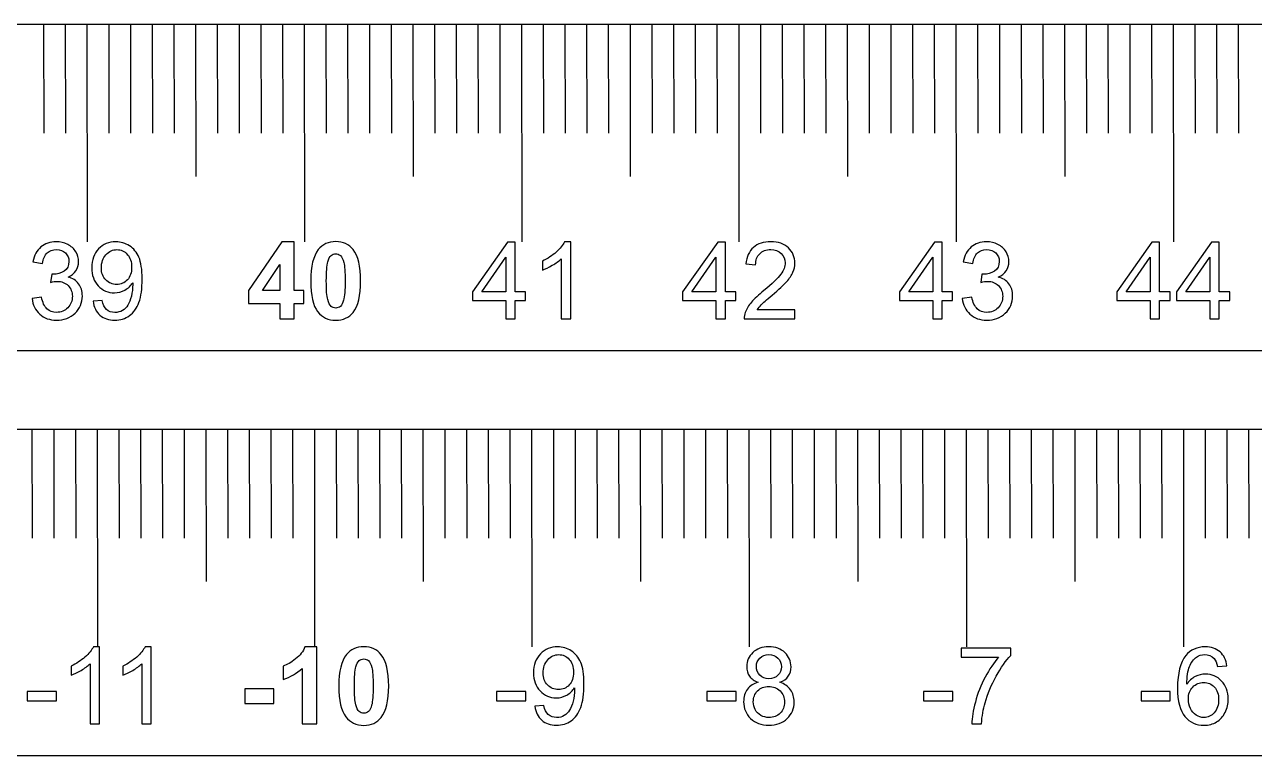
# Model space of a CAD drawing. Header units: millimetres. Extents: x -300 to 279, y -192 to 238.
# Drawn here: x 146.3 to 202.9, y -192 to -158.4 of the extents above; entities that cross this region are included whole.
import ezdxf

# ---------------------------------------------------------------- set-up
doc = ezdxf.new("R2010")
doc.units = ezdxf.units.MM
doc.layers.add('CAMADA_1', color=7, linetype='CONTINUOUS')

msp = doc.modelspace()

# ---------------------------------------------------------------- linework, layer by layer
at = {"layer": 'CAMADA_1', "color": 250}
for points, knots in [([(-240.8244, -158.3605), (-240.8244, -158.3605), (259.1756, -158.3605), (259.1756, -158.3605), (259.1756, -158.3605), (259.1756, -173.3605), (259.1756, -173.3605), (259.1756, -173.3605), (-240.8244, -173.3605), (-240.8244, -173.3605), (-240.8244, -173.3605), (-240.8244, -158.3605), (-240.8244, -158.3605)], [0, 0, 0, 0, 0.25, 0.25, 0.25, 0.5, 0.5, 0.5, 0.75, 0.75, 0.75, 1, 1, 1, 1]), ([(146.6382, -170.9732), (146.6382, -170.9732), (147.0729, -170.9139), (147.0729, -170.9139), (147.1231, -171.1609), (147.207, -171.3387), (147.3264, -171.4473), (147.4457, -171.556), (147.5923, -171.6103), (147.7659, -171.6103), (147.9717, -171.6103), (148.1454, -171.5395), (148.2854, -171.398), (148.4253, -171.2564), (148.4953, -171.081), (148.4953, -170.872), (148.4953, -170.6728), (148.4302, -170.5081), (148.2994, -170.3781), (148.1693, -170.2488), (148.0038, -170.1838), (147.8022, -170.1838), (147.7199, -170.1838), (147.6178, -170.2003), (147.4951, -170.2324), (147.4951, -170.2324), (147.5437, -169.8521), (147.5437, -169.8521), (147.5725, -169.8554), (147.5964, -169.857), (147.6137, -169.857), (147.7997, -169.857), (147.966, -169.8085), (148.115, -169.7121), (148.2631, -169.6158), (148.3372, -169.4677), (148.3372, -169.2676), (148.3372, -169.1088), (148.2829, -168.9771), (148.1751, -168.8725), (148.0672, -168.768), (147.9281, -168.7161), (147.7577, -168.7161), (147.5881, -168.7161), (147.4474, -168.7696), (147.3346, -168.8766), (147.2218, -168.9837), (147.1494, -169.1442), (147.1173, -169.3582), (147.1173, -169.3582), (146.6827, -169.2792), (146.6827, -169.2792), (146.7362, -168.9878), (146.8564, -168.7614), (147.0449, -168.6009), (147.2325, -168.4404), (147.4671, -168.3605), (147.747, -168.3605), (147.9396, -168.3605), (148.1174, -168.4017), (148.2796, -168.4848), (148.4426, -168.5671), (148.5669, -168.6799), (148.6525, -168.8223), (148.7389, -168.9655), (148.7817, -169.117), (148.7817, -169.2775), (148.7817, -169.4298), (148.7406, -169.5681), (148.6591, -169.6932), (148.5768, -169.8183), (148.4549, -169.9179), (148.2944, -169.992), (148.5035, -170.0398), (148.6657, -170.1402), (148.7817, -170.2925), (148.897, -170.4439), (148.9546, -170.6349), (148.9546, -170.8629), (148.9546, -171.1716), (148.8418, -171.4342), (148.6171, -171.649), (148.3915, -171.8639), (148.1067, -171.9709), (147.7627, -171.9709), (147.4523, -171.9709), (147.1947, -171.8779), (146.9897, -171.6926), (146.7839, -171.5074), (146.667, -171.2679), (146.6382, -170.9732)], [0, 0, 0, 0, 0.0333333, 0.0333333, 0.0333333, 0.0666667, 0.0666667, 0.0666667, 0.1, 0.1, 0.1, 0.1333333, 0.1333333, 0.1333333, 0.1666667, 0.1666667, 0.1666667, 0.2, 0.2, 0.2, 0.2333333, 0.2333333, 0.2333333, 0.2666667, 0.2666667, 0.2666667, 0.3, 0.3, 0.3, 0.3333333, 0.3333333, 0.3333333, 0.3666667, 0.3666667, 0.3666667, 0.4, 0.4, 0.4, 0.4333333, 0.4333333, 0.4333333, 0.4666667, 0.4666667, 0.4666667, 0.5, 0.5, 0.5, 0.5333333, 0.5333333, 0.5333333, 0.5666667, 0.5666667, 0.5666667, 0.6, 0.6, 0.6, 0.6333333, 0.6333333, 0.6333333, 0.6666667, 0.6666667, 0.6666667, 0.7, 0.7, 0.7, 0.7333333, 0.7333333, 0.7333333, 0.7666667, 0.7666667, 0.7666667, 0.8, 0.8, 0.8, 0.8333333, 0.8333333, 0.8333333, 0.8666667, 0.8666667, 0.8666667, 0.9, 0.9, 0.9, 0.9333333, 0.9333333, 0.9333333, 0.9666667, 0.9666667, 0.9666667, 1, 1, 1, 1]), ([(149.4493, -171.0917), (149.4493, -171.0917), (149.8642, -171.0572), (149.8642, -171.0572), (149.8996, -171.2531), (149.9671, -171.3947), (150.0667, -171.4827), (150.1663, -171.5708), (150.2939, -171.6153), (150.4503, -171.6153), (150.5836, -171.6153), (150.7005, -171.5848), (150.8018, -171.5231), (150.903, -171.4622), (150.9853, -171.3807), (151.0487, -171.2778), (151.1121, -171.1757), (151.1656, -171.0374), (151.2092, -170.8637), (151.2529, -170.69), (151.2743, -170.5131), (151.2743, -170.3328), (151.2743, -170.3139), (151.2734, -170.2842), (151.2718, -170.2455), (151.1854, -170.3838), (151.0668, -170.4966), (150.917, -170.5822), (150.7672, -170.6686), (150.6042, -170.7114), (150.4297, -170.7114), (150.1375, -170.7114), (149.8905, -170.6053), (149.6881, -170.3929), (149.4864, -170.1813), (149.3851, -169.9015), (149.3851, -169.5541), (149.3851, -169.1952), (149.4905, -168.9071), (149.702, -168.6881), (149.9128, -168.47), (150.177, -168.3605), (150.4956, -168.3605), (150.7244, -168.3605), (150.9343, -168.4223), (151.1253, -168.5466), (151.3154, -168.67), (151.4595, -168.8462), (151.5582, -169.0758), (151.657, -169.3047), (151.7064, -169.6364), (151.7064, -170.0702), (151.7064, -170.5221), (151.6579, -170.8818), (151.5599, -171.1494), (151.4619, -171.4177), (151.3154, -171.621), (151.122, -171.761), (150.9285, -171.9009), (150.7022, -171.9709), (150.4421, -171.9709), (150.1655, -171.9709), (149.9399, -171.8943), (149.7646, -171.7404), (149.5901, -171.5865), (149.4847, -171.37), (149.4493, -171.0917)], [0, 0, 0, 0, 0.0454545, 0.0454545, 0.0454545, 0.0909091, 0.0909091, 0.0909091, 0.1363636, 0.1363636, 0.1363636, 0.1818182, 0.1818182, 0.1818182, 0.2272727, 0.2272727, 0.2272727, 0.2727273, 0.2727273, 0.2727273, 0.3181818, 0.3181818, 0.3181818, 0.3636364, 0.3636364, 0.3636364, 0.4090909, 0.4090909, 0.4090909, 0.4545455, 0.4545455, 0.4545455, 0.5, 0.5, 0.5, 0.5454545, 0.5454545, 0.5454545, 0.5909091, 0.5909091, 0.5909091, 0.6363636, 0.6363636, 0.6363636, 0.6818182, 0.6818182, 0.6818182, 0.7272727, 0.7272727, 0.7272727, 0.7727273, 0.7727273, 0.7727273, 0.8181818, 0.8181818, 0.8181818, 0.8636364, 0.8636364, 0.8636364, 0.9090909, 0.9090909, 0.9090909, 0.9545455, 0.9545455, 0.9545455, 1, 1, 1, 1]), ([(158.0505, -171.9116), (158.0505, -171.9116), (158.0505, -171.2004), (158.0505, -171.2004), (158.0505, -171.2004), (156.6083, -171.2004), (156.6083, -171.2004), (156.6083, -171.2004), (156.6083, -170.6102), (156.6083, -170.6102), (156.6083, -170.6102), (158.1378, -168.3605), (158.1378, -168.3605), (158.1378, -168.3605), (158.7074, -168.3605), (158.7074, -168.3605), (158.7074, -168.3605), (158.7074, -170.6077), (158.7074, -170.6077), (158.7074, -170.6077), (159.1469, -170.6077), (159.1469, -170.6077), (159.1469, -170.6077), (159.1469, -171.2004), (159.1469, -171.2004), (159.1469, -171.2004), (158.7074, -171.2004), (158.7074, -171.2004), (158.7074, -171.2004), (158.7074, -171.9116), (158.7074, -171.9116), (158.7074, -171.9116), (158.0505, -171.9116), (158.0505, -171.9116)], [0, 0, 0, 0, 0.0909091, 0.0909091, 0.0909091, 0.1818182, 0.1818182, 0.1818182, 0.2727273, 0.2727273, 0.2727273, 0.3636364, 0.3636364, 0.3636364, 0.4545455, 0.4545455, 0.4545455, 0.5454545, 0.5454545, 0.5454545, 0.6363636, 0.6363636, 0.6363636, 0.7272727, 0.7272727, 0.7272727, 0.8181818, 0.8181818, 0.8181818, 0.9090909, 0.9090909, 0.9090909, 1, 1, 1, 1]), ([(160.6171, -168.3556), (160.9596, -168.3556), (161.2271, -168.4782), (161.4205, -168.7235), (161.6502, -169.0133), (161.7654, -169.4948), (161.7654, -170.1665), (161.7654, -170.8374), (161.6494, -171.3198), (161.4181, -171.6128), (161.2263, -171.8548), (160.9596, -171.9758), (160.6171, -171.9758), (160.2731, -171.9758), (159.9956, -171.8433), (159.7849, -171.5782), (159.5742, -171.3132), (159.4688, -170.8399), (159.4688, -170.1599), (159.4688, -169.4924), (159.5849, -169.0116), (159.8162, -168.7186), (160.008, -168.4766), (160.2747, -168.3556), (160.6171, -168.3556)], [0, 0, 0, 0, 0.125, 0.125, 0.125, 0.25, 0.25, 0.25, 0.375, 0.375, 0.375, 0.5, 0.5, 0.5, 0.625, 0.625, 0.625, 0.75, 0.75, 0.75, 0.875, 0.875, 0.875, 1, 1, 1, 1]), ([(168.4454, -171.9116), (168.4454, -171.9116), (168.4454, -171.067), (168.4454, -171.067), (168.4454, -171.067), (166.9094, -171.067), (166.9094, -171.067), (166.9094, -171.067), (166.9094, -170.667), (166.9094, -170.667), (166.9094, -170.667), (168.5244, -168.3753), (168.5244, -168.3753), (168.5244, -168.3753), (168.88, -168.3753), (168.88, -168.3753), (168.88, -168.3753), (168.88, -170.667), (168.88, -170.667), (168.88, -170.667), (169.3591, -170.667), (169.3591, -170.667), (169.3591, -170.667), (169.3591, -171.067), (169.3591, -171.067), (169.3591, -171.067), (168.88, -171.067), (168.88, -171.067), (168.88, -171.067), (168.88, -171.9116), (168.88, -171.9116), (168.88, -171.9116), (168.4454, -171.9116), (168.4454, -171.9116)], [0, 0, 0, 0, 0.0909091, 0.0909091, 0.0909091, 0.1818182, 0.1818182, 0.1818182, 0.2727273, 0.2727273, 0.2727273, 0.3636364, 0.3636364, 0.3636364, 0.4545455, 0.4545455, 0.4545455, 0.5454545, 0.5454545, 0.5454545, 0.6363636, 0.6363636, 0.6363636, 0.7272727, 0.7272727, 0.7272727, 0.8181818, 0.8181818, 0.8181818, 0.9090909, 0.9090909, 0.9090909, 1, 1, 1, 1]), ([(171.4343, -171.9116), (171.4343, -171.9116), (170.9996, -171.9116), (170.9996, -171.9116), (170.9996, -171.9116), (170.9996, -169.1442), (170.9996, -169.1442), (170.8951, -169.2446), (170.7576, -169.3442), (170.5881, -169.4438), (170.4185, -169.5434), (170.2654, -169.6183), (170.1304, -169.6677), (170.1304, -169.6677), (170.1304, -169.2479), (170.1304, -169.2479), (170.3732, -169.1343), (170.5856, -168.996), (170.7675, -168.833), (170.9494, -168.6709), (171.0787, -168.5136), (171.1544, -168.3605), (171.1544, -168.3605), (171.4343, -168.3605), (171.4343, -168.3605), (171.4343, -168.3605), (171.4343, -171.9116), (171.4343, -171.9116)], [0, 0, 0, 0, 0.1111111, 0.1111111, 0.1111111, 0.2222222, 0.2222222, 0.2222222, 0.3333333, 0.3333333, 0.3333333, 0.4444444, 0.4444444, 0.4444444, 0.5555556, 0.5555556, 0.5555556, 0.6666667, 0.6666667, 0.6666667, 0.7777778, 0.7777778, 0.7777778, 0.8888889, 0.8888889, 0.8888889, 1, 1, 1, 1]), ([(178.1217, -171.9116), (178.1217, -171.9116), (178.1217, -171.067), (178.1217, -171.067), (178.1217, -171.067), (176.5857, -171.067), (176.5857, -171.067), (176.5857, -171.067), (176.5857, -170.667), (176.5857, -170.667), (176.5857, -170.667), (178.2007, -168.3753), (178.2007, -168.3753), (178.2007, -168.3753), (178.5563, -168.3753), (178.5563, -168.3753), (178.5563, -168.3753), (178.5563, -170.667), (178.5563, -170.667), (178.5563, -170.667), (179.0354, -170.667), (179.0354, -170.667), (179.0354, -170.667), (179.0354, -171.067), (179.0354, -171.067), (179.0354, -171.067), (178.5563, -171.067), (178.5563, -171.067), (178.5563, -171.067), (178.5563, -171.9116), (178.5563, -171.9116), (178.5563, -171.9116), (178.1217, -171.9116), (178.1217, -171.9116)], [0, 0, 0, 0, 0.0909091, 0.0909091, 0.0909091, 0.1818182, 0.1818182, 0.1818182, 0.2727273, 0.2727273, 0.2727273, 0.3636364, 0.3636364, 0.3636364, 0.4545455, 0.4545455, 0.4545455, 0.5454545, 0.5454545, 0.5454545, 0.6363636, 0.6363636, 0.6363636, 0.7272727, 0.7272727, 0.7272727, 0.8181818, 0.8181818, 0.8181818, 0.9090909, 0.9090909, 0.9090909, 1, 1, 1, 1]), ([(181.7576, -171.4967), (181.7576, -171.4967), (181.7576, -171.9116), (181.7576, -171.9116), (181.7576, -171.9116), (179.4165, -171.9116), (179.4165, -171.9116), (179.4132, -171.8071), (179.4305, -171.7066), (179.4676, -171.6095), (179.5277, -171.4506), (179.624, -171.2934), (179.7565, -171.1395), (179.889, -170.9856), (180.0783, -170.8078), (180.3245, -170.6061), (180.7072, -170.2908), (180.9673, -170.0414), (181.1032, -169.857), (181.2398, -169.6726), (181.3081, -169.4981), (181.3081, -169.3335), (181.3081, -169.1615), (181.2464, -169.0166), (181.1229, -168.898), (180.9994, -168.7803), (180.8381, -168.7211), (180.6397, -168.7211), (180.4298, -168.7211), (180.2619, -168.7836), (180.136, -168.9087), (180.01, -169.033), (179.9466, -169.2059), (179.945, -169.4273), (179.945, -169.4273), (179.5005, -169.3829), (179.5005, -169.3829), (179.5309, -169.0503), (179.6462, -168.7968), (179.8454, -168.6223), (180.0454, -168.4478), (180.3129, -168.3605), (180.6496, -168.3605), (180.9887, -168.3605), (181.2579, -168.4544), (181.4555, -168.6429), (181.6538, -168.8314), (181.7526, -169.0651), (181.7526, -169.3434), (181.7526, -169.485), (181.7238, -169.6241), (181.6654, -169.7607), (181.6078, -169.8982), (181.5114, -170.0422), (181.3773, -170.1937), (181.2423, -170.3443), (181.0192, -170.5526), (180.7081, -170.816), (180.4471, -171.0349), (180.2792, -171.1831), (180.2051, -171.2613), (180.131, -171.3395), (180.0701, -171.4177), (180.0215, -171.4967), (180.0215, -171.4967), (181.7576, -171.4967), (181.7576, -171.4967)], [0, 0, 0, 0, 0.0454545, 0.0454545, 0.0454545, 0.0909091, 0.0909091, 0.0909091, 0.1363636, 0.1363636, 0.1363636, 0.1818182, 0.1818182, 0.1818182, 0.2272727, 0.2272727, 0.2272727, 0.2727273, 0.2727273, 0.2727273, 0.3181818, 0.3181818, 0.3181818, 0.3636364, 0.3636364, 0.3636364, 0.4090909, 0.4090909, 0.4090909, 0.4545455, 0.4545455, 0.4545455, 0.5, 0.5, 0.5, 0.5454545, 0.5454545, 0.5454545, 0.5909091, 0.5909091, 0.5909091, 0.6363636, 0.6363636, 0.6363636, 0.6818182, 0.6818182, 0.6818182, 0.7272727, 0.7272727, 0.7272727, 0.7727273, 0.7727273, 0.7727273, 0.8181818, 0.8181818, 0.8181818, 0.8636364, 0.8636364, 0.8636364, 0.9090909, 0.9090909, 0.9090909, 0.9545455, 0.9545455, 0.9545455, 1, 1, 1, 1]), ([(188.1017, -171.9116), (188.1017, -171.9116), (188.1017, -171.067), (188.1017, -171.067), (188.1017, -171.067), (186.5657, -171.067), (186.5657, -171.067), (186.5657, -171.067), (186.5657, -170.667), (186.5657, -170.667), (186.5657, -170.667), (188.1807, -168.3753), (188.1807, -168.3753), (188.1807, -168.3753), (188.5363, -168.3753), (188.5363, -168.3753), (188.5363, -168.3753), (188.5363, -170.667), (188.5363, -170.667), (188.5363, -170.667), (189.0154, -170.667), (189.0154, -170.667), (189.0154, -170.667), (189.0154, -171.067), (189.0154, -171.067), (189.0154, -171.067), (188.5363, -171.067), (188.5363, -171.067), (188.5363, -171.067), (188.5363, -171.9116), (188.5363, -171.9116), (188.5363, -171.9116), (188.1017, -171.9116), (188.1017, -171.9116)], [0, 0, 0, 0, 0.0909091, 0.0909091, 0.0909091, 0.1818182, 0.1818182, 0.1818182, 0.2727273, 0.2727273, 0.2727273, 0.3636364, 0.3636364, 0.3636364, 0.4545455, 0.4545455, 0.4545455, 0.5454545, 0.5454545, 0.5454545, 0.6363636, 0.6363636, 0.6363636, 0.7272727, 0.7272727, 0.7272727, 0.8181818, 0.8181818, 0.8181818, 0.9090909, 0.9090909, 0.9090909, 1, 1, 1, 1]), ([(189.4607, -170.9732), (189.4607, -170.9732), (189.8954, -170.9139), (189.8954, -170.9139), (189.9456, -171.1609), (190.0295, -171.3387), (190.1489, -171.4473), (190.2682, -171.556), (190.4148, -171.6103), (190.5884, -171.6103), (190.7942, -171.6103), (190.9679, -171.5395), (191.1079, -171.398), (191.2478, -171.2564), (191.3178, -171.081), (191.3178, -170.872), (191.3178, -170.6728), (191.2527, -170.5081), (191.1219, -170.3781), (190.9918, -170.2488), (190.8263, -170.1838), (190.6247, -170.1838), (190.5424, -170.1838), (190.4403, -170.2003), (190.3176, -170.2324), (190.3176, -170.2324), (190.3662, -169.8521), (190.3662, -169.8521), (190.395, -169.8554), (190.4189, -169.857), (190.4362, -169.857), (190.6222, -169.857), (190.7885, -169.8085), (190.9375, -169.7121), (191.0856, -169.6158), (191.1597, -169.4677), (191.1597, -169.2676), (191.1597, -169.1088), (191.1054, -168.9771), (190.9976, -168.8725), (190.8897, -168.768), (190.7506, -168.7161), (190.5802, -168.7161), (190.4106, -168.7161), (190.2699, -168.7696), (190.1571, -168.8766), (190.0443, -168.9837), (189.9719, -169.1442), (189.9398, -169.3582), (189.9398, -169.3582), (189.5052, -169.2792), (189.5052, -169.2792), (189.5587, -168.9878), (189.6789, -168.7614), (189.8674, -168.6009), (190.055, -168.4404), (190.2896, -168.3605), (190.5695, -168.3605), (190.7621, -168.3605), (190.9399, -168.4017), (191.1021, -168.4848), (191.2651, -168.5671), (191.3894, -168.6799), (191.475, -168.8223), (191.5614, -168.9655), (191.6042, -169.117), (191.6042, -169.2775), (191.6042, -169.4298), (191.5631, -169.5681), (191.4816, -169.6932), (191.3993, -169.8183), (191.2774, -169.9179), (191.1169, -169.992), (191.326, -170.0398), (191.4882, -170.1402), (191.6042, -170.2925), (191.7195, -170.4439), (191.7771, -170.6349), (191.7771, -170.8629), (191.7771, -171.1716), (191.6643, -171.4342), (191.4396, -171.649), (191.214, -171.8639), (190.9292, -171.9709), (190.5852, -171.9709), (190.2748, -171.9709), (190.0172, -171.8779), (189.8122, -171.6926), (189.6064, -171.5074), (189.4895, -171.2679), (189.4607, -170.9732)], [0, 0, 0, 0, 0.0333333, 0.0333333, 0.0333333, 0.0666667, 0.0666667, 0.0666667, 0.1, 0.1, 0.1, 0.1333333, 0.1333333, 0.1333333, 0.1666667, 0.1666667, 0.1666667, 0.2, 0.2, 0.2, 0.2333333, 0.2333333, 0.2333333, 0.2666667, 0.2666667, 0.2666667, 0.3, 0.3, 0.3, 0.3333333, 0.3333333, 0.3333333, 0.3666667, 0.3666667, 0.3666667, 0.4, 0.4, 0.4, 0.4333333, 0.4333333, 0.4333333, 0.4666667, 0.4666667, 0.4666667, 0.5, 0.5, 0.5, 0.5333333, 0.5333333, 0.5333333, 0.5666667, 0.5666667, 0.5666667, 0.6, 0.6, 0.6, 0.6333333, 0.6333333, 0.6333333, 0.6666667, 0.6666667, 0.6666667, 0.7, 0.7, 0.7, 0.7333333, 0.7333333, 0.7333333, 0.7666667, 0.7666667, 0.7666667, 0.8, 0.8, 0.8, 0.8333333, 0.8333333, 0.8333333, 0.8666667, 0.8666667, 0.8666667, 0.9, 0.9, 0.9, 0.9333333, 0.9333333, 0.9333333, 0.9666667, 0.9666667, 0.9666667, 1, 1, 1, 1]), ([(198.1088, -171.9116), (198.1088, -171.9116), (198.1088, -171.067), (198.1088, -171.067), (198.1088, -171.067), (196.5728, -171.067), (196.5728, -171.067), (196.5728, -171.067), (196.5728, -170.667), (196.5728, -170.667), (196.5728, -170.667), (198.1878, -168.3753), (198.1878, -168.3753), (198.1878, -168.3753), (198.5434, -168.3753), (198.5434, -168.3753), (198.5434, -168.3753), (198.5434, -170.667), (198.5434, -170.667), (198.5434, -170.667), (199.0225, -170.667), (199.0225, -170.667), (199.0225, -170.667), (199.0225, -171.067), (199.0225, -171.067), (199.0225, -171.067), (198.5434, -171.067), (198.5434, -171.067), (198.5434, -171.067), (198.5434, -171.9116), (198.5434, -171.9116), (198.5434, -171.9116), (198.1088, -171.9116), (198.1088, -171.9116)], [0, 0, 0, 0, 0.0909091, 0.0909091, 0.0909091, 0.1818182, 0.1818182, 0.1818182, 0.2727273, 0.2727273, 0.2727273, 0.3636364, 0.3636364, 0.3636364, 0.4545455, 0.4545455, 0.4545455, 0.5454545, 0.5454545, 0.5454545, 0.6363636, 0.6363636, 0.6363636, 0.7272727, 0.7272727, 0.7272727, 0.8181818, 0.8181818, 0.8181818, 0.9090909, 0.9090909, 0.9090909, 1, 1, 1, 1]), ([(200.8557, -171.9116), (200.8557, -171.9116), (200.8557, -171.067), (200.8557, -171.067), (200.8557, -171.067), (199.3197, -171.067), (199.3197, -171.067), (199.3197, -171.067), (199.3197, -170.667), (199.3197, -170.667), (199.3197, -170.667), (200.9347, -168.3753), (200.9347, -168.3753), (200.9347, -168.3753), (201.2903, -168.3753), (201.2903, -168.3753), (201.2903, -168.3753), (201.2903, -170.667), (201.2903, -170.667), (201.2903, -170.667), (201.7694, -170.667), (201.7694, -170.667), (201.7694, -170.667), (201.7694, -171.067), (201.7694, -171.067), (201.7694, -171.067), (201.2903, -171.067), (201.2903, -171.067), (201.2903, -171.067), (201.2903, -171.9116), (201.2903, -171.9116), (201.2903, -171.9116), (200.8557, -171.9116), (200.8557, -171.9116)], [0, 0, 0, 0, 0.0909091, 0.0909091, 0.0909091, 0.1818182, 0.1818182, 0.1818182, 0.2727273, 0.2727273, 0.2727273, 0.3636364, 0.3636364, 0.3636364, 0.4545455, 0.4545455, 0.4545455, 0.5454545, 0.5454545, 0.5454545, 0.6363636, 0.6363636, 0.6363636, 0.7272727, 0.7272727, 0.7272727, 0.8181818, 0.8181818, 0.8181818, 0.9090909, 0.9090909, 0.9090909, 1, 1, 1, 1]), ([(151.2224, -169.5319), (151.2224, -169.2833), (151.1566, -169.0857), (151.0248, -168.94), (150.894, -168.7943), (150.7343, -168.7211), (150.5466, -168.7211), (150.3523, -168.7211), (150.1844, -168.7993), (150.0428, -168.9565), (149.9004, -169.1137), (149.8296, -169.3179), (149.8296, -169.5681), (149.8296, -169.7928), (149.8971, -169.9756), (150.0313, -170.1155), (150.1663, -170.2562), (150.3342, -170.3262), (150.5343, -170.3262), (150.7351, -170.3262), (150.8997, -170.2562), (151.029, -170.1155), (151.1582, -169.9756), (151.2224, -169.7805), (151.2224, -169.5319)], [0, 0, 0, 0, 0.125, 0.125, 0.125, 0.25, 0.25, 0.25, 0.375, 0.375, 0.375, 0.5, 0.5, 0.5, 0.625, 0.625, 0.625, 0.75, 0.75, 0.75, 0.875, 0.875, 0.875, 1, 1, 1, 1]), ([(160.6171, -168.9186), (160.5365, -168.9186), (160.464, -168.945), (160.4015, -168.9976), (160.3381, -169.0495), (160.2887, -169.1433), (160.2541, -169.2792), (160.208, -169.4545), (160.185, -169.7508), (160.185, -170.1665), (160.185, -170.583), (160.2056, -170.8687), (160.2467, -171.0242), (160.2879, -171.1798), (160.3397, -171.2835), (160.4023, -171.3354), (160.4648, -171.3873), (160.5365, -171.4128), (160.6171, -171.4128), (160.6978, -171.4128), (160.7702, -171.3864), (160.8336, -171.3337), (160.8962, -171.2819), (160.9456, -171.1881), (160.9801, -171.0522), (161.0262, -170.8785), (161.0493, -170.583), (161.0493, -170.1665), (161.0493, -169.7508), (161.0287, -169.4652), (160.9875, -169.3096), (160.9464, -169.154), (160.8945, -169.0495), (160.832, -168.9976), (160.7694, -168.945), (160.6978, -168.9186), (160.6171, -168.9186)], [0, 0, 0, 0, 0.0833333, 0.0833333, 0.0833333, 0.1666667, 0.1666667, 0.1666667, 0.25, 0.25, 0.25, 0.3333333, 0.3333333, 0.3333333, 0.4166667, 0.4166667, 0.4166667, 0.5, 0.5, 0.5, 0.5833333, 0.5833333, 0.5833333, 0.6666667, 0.6666667, 0.6666667, 0.75, 0.75, 0.75, 0.8333333, 0.8333333, 0.8333333, 0.9166667, 0.9166667, 0.9166667, 1, 1, 1, 1]), ([(168.4454, -170.667), (168.4454, -170.667), (168.4454, -169.0767), (168.4454, -169.0767), (168.4454, -169.0767), (167.3366, -170.667), (167.3366, -170.667), (167.3366, -170.667), (168.4454, -170.667), (168.4454, -170.667)], [0, 0, 0, 0, 0.3333333, 0.3333333, 0.3333333, 0.6666667, 0.6666667, 0.6666667, 1, 1, 1, 1]), ([(178.1217, -170.667), (178.1217, -170.667), (178.1217, -169.0767), (178.1217, -169.0767), (178.1217, -169.0767), (177.0129, -170.667), (177.0129, -170.667), (177.0129, -170.667), (178.1217, -170.667), (178.1217, -170.667)], [0, 0, 0, 0, 0.3333333, 0.3333333, 0.3333333, 0.6666667, 0.6666667, 0.6666667, 1, 1, 1, 1]), ([(188.1017, -170.667), (188.1017, -170.667), (188.1017, -169.0767), (188.1017, -169.0767), (188.1017, -169.0767), (186.9929, -170.667), (186.9929, -170.667), (186.9929, -170.667), (188.1017, -170.667), (188.1017, -170.667)], [0, 0, 0, 0, 0.3333333, 0.3333333, 0.3333333, 0.6666667, 0.6666667, 0.6666667, 1, 1, 1, 1]), ([(198.1088, -170.667), (198.1088, -170.667), (198.1088, -169.0767), (198.1088, -169.0767), (198.1088, -169.0767), (197, -170.667), (197, -170.667), (197, -170.667), (198.1088, -170.667), (198.1088, -170.667)], [0, 0, 0, 0, 0.3333333, 0.3333333, 0.3333333, 0.6666667, 0.6666667, 0.6666667, 1, 1, 1, 1]), ([(200.8557, -170.667), (200.8557, -170.667), (200.8557, -169.0767), (200.8557, -169.0767), (200.8557, -169.0767), (199.7469, -170.667), (199.7469, -170.667), (199.7469, -170.667), (200.8557, -170.667), (200.8557, -170.667)], [0, 0, 0, 0, 0.3333333, 0.3333333, 0.3333333, 0.6666667, 0.6666667, 0.6666667, 1, 1, 1, 1]), ([(158.0505, -170.6077), (158.0505, -170.6077), (158.0505, -169.4002), (158.0505, -169.4002), (158.0505, -169.4002), (157.2422, -170.6077), (157.2422, -170.6077), (157.2422, -170.6077), (158.0505, -170.6077), (158.0505, -170.6077)], [0, 0, 0, 0, 0.3333333, 0.3333333, 0.3333333, 0.6666667, 0.6666667, 0.6666667, 1, 1, 1, 1]), ([(-240.3555, -177.0107), (-240.3555, -177.0107), (259.6445, -177.0107), (259.6445, -177.0107), (259.6445, -177.0107), (259.6445, -192.0107), (259.6445, -192.0107), (259.6445, -192.0107), (-240.3555, -192.0107), (-240.3555, -192.0107), (-240.3555, -192.0107), (-240.3555, -177.0107), (-240.3555, -177.0107)], [0, 0, 0, 0, 0.25, 0.25, 0.25, 0.5, 0.5, 0.5, 0.75, 0.75, 0.75, 1, 1, 1, 1]), ([(149.7425, -190.5618), (149.7425, -190.5618), (149.3078, -190.5618), (149.3078, -190.5618), (149.3078, -190.5618), (149.3078, -187.7944), (149.3078, -187.7944), (149.2033, -187.8948), (149.0658, -187.9944), (148.8963, -188.094), (148.7267, -188.1936), (148.5736, -188.2685), (148.4386, -188.3179), (148.4386, -188.3179), (148.4386, -187.8981), (148.4386, -187.8981), (148.6814, -187.7845), (148.8938, -187.6462), (149.0757, -187.4832), (149.2576, -187.3211), (149.3869, -187.1638), (149.4626, -187.0107), (149.4626, -187.0107), (149.7425, -187.0107), (149.7425, -187.0107), (149.7425, -187.0107), (149.7425, -190.5618), (149.7425, -190.5618)], [0, 0, 0, 0, 0.1111111, 0.1111111, 0.1111111, 0.2222222, 0.2222222, 0.2222222, 0.3333333, 0.3333333, 0.3333333, 0.4444444, 0.4444444, 0.4444444, 0.5555556, 0.5555556, 0.5555556, 0.6666667, 0.6666667, 0.6666667, 0.7777778, 0.7777778, 0.7777778, 0.8888889, 0.8888889, 0.8888889, 1, 1, 1, 1]), ([(152.123, -190.5618), (152.123, -190.5618), (151.6883, -190.5618), (151.6883, -190.5618), (151.6883, -190.5618), (151.6883, -187.7944), (151.6883, -187.7944), (151.5838, -187.8948), (151.4463, -187.9944), (151.2768, -188.094), (151.1072, -188.1936), (150.9541, -188.2685), (150.8191, -188.3179), (150.8191, -188.3179), (150.8191, -187.8981), (150.8191, -187.8981), (151.0619, -187.7845), (151.2743, -187.6462), (151.4562, -187.4832), (151.6381, -187.3211), (151.7674, -187.1638), (151.8431, -187.0107), (151.8431, -187.0107), (152.123, -187.0107), (152.123, -187.0107), (152.123, -187.0107), (152.123, -190.5618), (152.123, -190.5618)], [0, 0, 0, 0, 0.1111111, 0.1111111, 0.1111111, 0.2222222, 0.2222222, 0.2222222, 0.3333333, 0.3333333, 0.3333333, 0.4444444, 0.4444444, 0.4444444, 0.5555556, 0.5555556, 0.5555556, 0.6666667, 0.6666667, 0.6666667, 0.7777778, 0.7777778, 0.7777778, 0.8888889, 0.8888889, 0.8888889, 1, 1, 1, 1]), ([(159.7467, -190.5618), (159.7467, -190.5618), (159.0701, -190.5618), (159.0701, -190.5618), (159.0701, -190.5618), (159.0701, -188.0018), (159.0701, -188.0018), (158.8231, -188.2339), (158.5317, -188.406), (158.1959, -188.5171), (158.1959, -188.5171), (158.1959, -187.8997), (158.1959, -187.8997), (158.3729, -187.8421), (158.5646, -187.7326), (158.7713, -187.5705), (158.9787, -187.4091), (159.1203, -187.2206), (159.1976, -187.0058), (159.1976, -187.0058), (159.7467, -187.0058), (159.7467, -187.0058), (159.7467, -187.0058), (159.7467, -190.5618), (159.7467, -190.5618)], [0, 0, 0, 0, 0.125, 0.125, 0.125, 0.25, 0.25, 0.25, 0.375, 0.375, 0.375, 0.5, 0.5, 0.5, 0.625, 0.625, 0.625, 0.75, 0.75, 0.75, 0.875, 0.875, 0.875, 1, 1, 1, 1]), ([(161.9083, -187.0058), (162.2508, -187.0058), (162.5183, -187.1284), (162.7117, -187.3737), (162.9414, -187.6635), (163.0566, -188.145), (163.0566, -188.8167), (163.0566, -189.4876), (162.9406, -189.97), (162.7093, -190.263), (162.5175, -190.505), (162.2508, -190.626), (161.9083, -190.626), (161.5643, -190.626), (161.2868, -190.4935), (161.0761, -190.2284), (160.8654, -189.9634), (160.76, -189.4901), (160.76, -188.8101), (160.76, -188.1426), (160.8761, -187.6618), (161.1074, -187.3688), (161.2992, -187.1268), (161.5659, -187.0058), (161.9083, -187.0058)], [0, 0, 0, 0, 0.125, 0.125, 0.125, 0.25, 0.25, 0.25, 0.375, 0.375, 0.375, 0.5, 0.5, 0.5, 0.625, 0.625, 0.625, 0.75, 0.75, 0.75, 0.875, 0.875, 0.875, 1, 1, 1, 1]), ([(169.7864, -189.7419), (169.7864, -189.7419), (170.2013, -189.7074), (170.2013, -189.7074), (170.2367, -189.9033), (170.3042, -190.0449), (170.4038, -190.1329), (170.5034, -190.221), (170.631, -190.2655), (170.7874, -190.2655), (170.9207, -190.2655), (171.0376, -190.235), (171.1389, -190.1733), (171.2401, -190.1124), (171.3224, -190.0309), (171.3858, -189.928), (171.4492, -189.8259), (171.5027, -189.6876), (171.5463, -189.5139), (171.59, -189.3402), (171.6114, -189.1633), (171.6114, -188.983), (171.6114, -188.9641), (171.6105, -188.9344), (171.6089, -188.8957), (171.5225, -189.034), (171.4039, -189.1468), (171.2541, -189.2324), (171.1043, -189.3188), (170.9413, -189.3616), (170.7668, -189.3616), (170.4746, -189.3616), (170.2276, -189.2555), (170.0252, -189.0431), (169.8235, -188.8315), (169.7222, -188.5517), (169.7222, -188.2043), (169.7222, -187.8454), (169.8276, -187.5573), (170.0391, -187.3383), (170.2499, -187.1202), (170.5141, -187.0107), (170.8327, -187.0107), (171.0615, -187.0107), (171.2714, -187.0725), (171.4624, -187.1968), (171.6525, -187.3202), (171.7966, -187.4964), (171.8953, -187.726), (171.9941, -187.9549), (172.0435, -188.2866), (172.0435, -188.7204), (172.0435, -189.1723), (171.995, -189.532), (171.897, -189.7996), (171.799, -190.0679), (171.6525, -190.2712), (171.4591, -190.4112), (171.2656, -190.5511), (171.0393, -190.6211), (170.7792, -190.6211), (170.5026, -190.6211), (170.277, -190.5445), (170.1017, -190.3906), (169.9272, -190.2367), (169.8218, -190.0202), (169.7864, -189.7419)], [0, 0, 0, 0, 0.0454545, 0.0454545, 0.0454545, 0.0909091, 0.0909091, 0.0909091, 0.1363636, 0.1363636, 0.1363636, 0.1818182, 0.1818182, 0.1818182, 0.2272727, 0.2272727, 0.2272727, 0.2727273, 0.2727273, 0.2727273, 0.3181818, 0.3181818, 0.3181818, 0.3636364, 0.3636364, 0.3636364, 0.4090909, 0.4090909, 0.4090909, 0.4545455, 0.4545455, 0.4545455, 0.5, 0.5, 0.5, 0.5454545, 0.5454545, 0.5454545, 0.5909091, 0.5909091, 0.5909091, 0.6363636, 0.6363636, 0.6363636, 0.6818182, 0.6818182, 0.6818182, 0.7272727, 0.7272727, 0.7272727, 0.7727273, 0.7727273, 0.7727273, 0.8181818, 0.8181818, 0.8181818, 0.8636364, 0.8636364, 0.8636364, 0.9090909, 0.9090909, 0.9090909, 0.9545455, 0.9545455, 0.9545455, 1, 1, 1, 1]), ([(171.5595, -188.1821), (171.5595, -187.9335), (171.4937, -187.7359), (171.3619, -187.5902), (171.2311, -187.4445), (171.0714, -187.3713), (170.8837, -187.3713), (170.6894, -187.3713), (170.5215, -187.4495), (170.3799, -187.6067), (170.2375, -187.7639), (170.1667, -187.9681), (170.1667, -188.2183), (170.1667, -188.443), (170.2342, -188.6258), (170.3684, -188.7657), (170.5034, -188.9064), (170.6713, -188.9764), (170.8714, -188.9764), (171.0722, -188.9764), (171.2368, -188.9064), (171.3661, -188.7657), (171.4953, -188.6258), (171.5595, -188.4307), (171.5595, -188.1821)], [0, 0, 0, 0, 0.125, 0.125, 0.125, 0.25, 0.25, 0.25, 0.375, 0.375, 0.375, 0.5, 0.5, 0.5, 0.625, 0.625, 0.625, 0.75, 0.75, 0.75, 0.875, 0.875, 0.875, 1, 1, 1, 1]), ([(180.0678, -188.6447), (179.8875, -188.5788), (179.7541, -188.4842), (179.6669, -188.3623), (179.5804, -188.2397), (179.5368, -188.0932), (179.5368, -187.9228), (179.5368, -187.6651), (179.629, -187.4495), (179.8134, -187.2741), (179.9986, -187.0988), (180.2439, -187.0107), (180.5509, -187.0107), (180.8588, -187.0107), (181.1074, -187.1005), (181.2951, -187.2799), (181.4827, -187.4593), (181.5766, -187.6775), (181.5766, -187.9351), (181.5766, -188.0989), (181.5338, -188.2422), (181.4482, -188.3632), (181.3626, -188.485), (181.2325, -188.5788), (181.0572, -188.6447), (181.2737, -188.7155), (181.4375, -188.8291), (181.5502, -188.9871), (181.663, -189.1443), (181.7198, -189.332), (181.7198, -189.551), (181.7198, -189.8531), (181.6128, -190.1066), (181.3996, -190.3124), (181.1856, -190.5182), (180.9049, -190.6211), (180.5567, -190.6211), (180.2085, -190.6211), (179.9278, -190.5182), (179.7138, -190.3116), (179.5006, -190.105), (179.3936, -189.8473), (179.3936, -189.5386), (179.3936, -189.309), (179.452, -189.1163), (179.5689, -188.9616), (179.6858, -188.806), (179.8521, -188.7007), (180.0678, -188.6447)], [0, 0, 0, 0, 0.0625, 0.0625, 0.0625, 0.125, 0.125, 0.125, 0.1875, 0.1875, 0.1875, 0.25, 0.25, 0.25, 0.3125, 0.3125, 0.3125, 0.375, 0.375, 0.375, 0.4375, 0.4375, 0.4375, 0.5, 0.5, 0.5, 0.5625, 0.5625, 0.5625, 0.625, 0.625, 0.625, 0.6875, 0.6875, 0.6875, 0.75, 0.75, 0.75, 0.8125, 0.8125, 0.8125, 0.875, 0.875, 0.875, 0.9375, 0.9375, 0.9375, 1, 1, 1, 1]), ([(179.9813, -187.9071), (179.9813, -188.0751), (180.0348, -188.2117), (180.141, -188.3179), (180.248, -188.4241), (180.388, -188.4776), (180.5616, -188.4776), (180.7304, -188.4776), (180.867, -188.4249), (180.9732, -188.3195), (181.0794, -188.2142), (181.1321, -188.0849), (181.1321, -187.9318), (181.1321, -187.7721), (181.0778, -187.638), (180.9683, -187.5293), (180.8596, -187.4207), (180.7222, -187.3663), (180.5567, -187.3663), (180.3896, -187.3663), (180.2521, -187.4198), (180.1435, -187.526), (180.0357, -187.6322), (179.9813, -187.759), (179.9813, -187.9071)], [0, 0, 0, 0, 0.125, 0.125, 0.125, 0.25, 0.25, 0.25, 0.375, 0.375, 0.375, 0.5, 0.5, 0.5, 0.625, 0.625, 0.625, 0.75, 0.75, 0.75, 0.875, 0.875, 0.875, 1, 1, 1, 1]), ([(189.4032, -187.4849), (189.4032, -187.4849), (189.4032, -187.07), (189.4032, -187.07), (189.4032, -187.07), (191.6899, -187.07), (191.6899, -187.07), (191.6899, -187.07), (191.6899, -187.4058), (191.6899, -187.4058), (191.4652, -187.6454), (191.2413, -187.9639), (191.0207, -188.3615), (190.7993, -188.7591), (190.6289, -189.1682), (190.5079, -189.5888), (190.4215, -189.8843), (190.3655, -190.2095), (190.3416, -190.5618), (190.3416, -190.5618), (189.8971, -190.5618), (189.8971, -190.5618), (189.9021, -190.2836), (189.9564, -189.9469), (190.0609, -189.5526), (190.1655, -189.1575), (190.3145, -188.7772), (190.5095, -188.4109), (190.7046, -188.0446), (190.9121, -187.7359), (191.1318, -187.4849), (191.1318, -187.4849), (189.4032, -187.4849), (189.4032, -187.4849)], [0, 0, 0, 0, 0.0909091, 0.0909091, 0.0909091, 0.1818182, 0.1818182, 0.1818182, 0.2727273, 0.2727273, 0.2727273, 0.3636364, 0.3636364, 0.3636364, 0.4545455, 0.4545455, 0.4545455, 0.5454545, 0.5454545, 0.5454545, 0.6363636, 0.6363636, 0.6363636, 0.7272727, 0.7272727, 0.7272727, 0.8181818, 0.8181818, 0.8181818, 0.9090909, 0.9090909, 0.9090909, 1, 1, 1, 1]), ([(201.6427, -187.8899), (201.6427, -187.8899), (201.213, -187.9244), (201.213, -187.9244), (201.1743, -187.754), (201.1192, -187.6297), (201.0476, -187.5524), (200.9299, -187.4281), (200.7842, -187.3663), (200.6113, -187.3663), (200.4722, -187.3663), (200.3487, -187.405), (200.2425, -187.4824), (200.1059, -187.582), (199.9989, -187.7269), (199.919, -187.9178), (199.84, -188.1096), (199.7989, -188.3821), (199.7956, -188.7352), (199.9001, -188.5764), (200.0285, -188.4578), (200.18, -188.3813), (200.3314, -188.3039), (200.4895, -188.2652), (200.6558, -188.2652), (200.9455, -188.2652), (201.1924, -188.3722), (201.3966, -188.5854), (201.5999, -188.7986), (201.702, -189.0735), (201.702, -189.4119), (201.702, -189.6341), (201.6542, -189.8399), (201.5587, -190.0309), (201.4624, -190.2218), (201.3316, -190.3675), (201.1636, -190.4688), (200.9965, -190.57), (200.8064, -190.6211), (200.594, -190.6211), (200.2327, -190.6211), (199.9371, -190.4877), (199.7083, -190.2218), (199.4803, -189.956), (199.3659, -189.5172), (199.3659, -188.9064), (199.3659, -188.2232), (199.4926, -187.726), (199.7454, -187.4157), (199.966, -187.1457), (200.2631, -187.0107), (200.6376, -187.0107), (200.9159, -187.0107), (201.1447, -187.0889), (201.3225, -187.2445), (201.5003, -187.4001), (201.6073, -187.6149), (201.6427, -187.8899)], [0, 0, 0, 0, 0.0526316, 0.0526316, 0.0526316, 0.1052632, 0.1052632, 0.1052632, 0.1578947, 0.1578947, 0.1578947, 0.2105263, 0.2105263, 0.2105263, 0.2631579, 0.2631579, 0.2631579, 0.3157895, 0.3157895, 0.3157895, 0.3684211, 0.3684211, 0.3684211, 0.4210526, 0.4210526, 0.4210526, 0.4736842, 0.4736842, 0.4736842, 0.5263158, 0.5263158, 0.5263158, 0.5789474, 0.5789474, 0.5789474, 0.6315789, 0.6315789, 0.6315789, 0.6842105, 0.6842105, 0.6842105, 0.7368421, 0.7368421, 0.7368421, 0.7894737, 0.7894737, 0.7894737, 0.8421053, 0.8421053, 0.8421053, 0.8947368, 0.8947368, 0.8947368, 0.9473684, 0.9473684, 0.9473684, 1, 1, 1, 1]), ([(161.9083, -187.5688), (161.8277, -187.5688), (161.7552, -187.5952), (161.6927, -187.6478), (161.6293, -187.6997), (161.5799, -187.7935), (161.5453, -187.9294), (161.4992, -188.1047), (161.4762, -188.401), (161.4762, -188.8167), (161.4762, -189.2332), (161.4968, -189.5189), (161.5379, -189.6744), (161.5791, -189.83), (161.6309, -189.9337), (161.6935, -189.9856), (161.756, -190.0375), (161.8277, -190.063), (161.9083, -190.063), (161.989, -190.063), (162.0614, -190.0366), (162.1248, -189.9839), (162.1874, -189.9321), (162.2368, -189.8383), (162.2713, -189.7024), (162.3174, -189.5287), (162.3405, -189.2332), (162.3405, -188.8167), (162.3405, -188.401), (162.3199, -188.1154), (162.2787, -187.9598), (162.2376, -187.8042), (162.1857, -187.6997), (162.1232, -187.6478), (162.0606, -187.5952), (161.989, -187.5688), (161.9083, -187.5688)], [0, 0, 0, 0, 0.0833333, 0.0833333, 0.0833333, 0.1666667, 0.1666667, 0.1666667, 0.25, 0.25, 0.25, 0.3333333, 0.3333333, 0.3333333, 0.4166667, 0.4166667, 0.4166667, 0.5, 0.5, 0.5, 0.5833333, 0.5833333, 0.5833333, 0.6666667, 0.6666667, 0.6666667, 0.75, 0.75, 0.75, 0.8333333, 0.8333333, 0.8333333, 0.9166667, 0.9166667, 0.9166667, 1, 1, 1, 1]), ([(146.4136, -189.4999), (146.4136, -189.4999), (146.4136, -189.0653), (146.4136, -189.0653), (146.4136, -189.0653), (147.757, -189.0653), (147.757, -189.0653), (147.757, -189.0653), (147.757, -189.4999), (147.757, -189.4999), (147.757, -189.4999), (146.4136, -189.4999), (146.4136, -189.4999)], [0, 0, 0, 0, 0.25, 0.25, 0.25, 0.5, 0.5, 0.5, 0.75, 0.75, 0.75, 1, 1, 1, 1]), ([(156.4376, -189.6185), (156.4376, -189.6185), (156.4376, -188.9418), (156.4376, -188.9418), (156.4376, -188.9418), (157.7711, -188.9418), (157.7711, -188.9418), (157.7711, -188.9418), (157.7711, -189.6185), (157.7711, -189.6185), (157.7711, -189.6185), (156.4376, -189.6185), (156.4376, -189.6185)], [0, 0, 0, 0, 0.25, 0.25, 0.25, 0.5, 0.5, 0.5, 0.75, 0.75, 0.75, 1, 1, 1, 1]), ([(168.0232, -189.4999), (168.0232, -189.4999), (168.0232, -189.0653), (168.0232, -189.0653), (168.0232, -189.0653), (169.3666, -189.0653), (169.3666, -189.0653), (169.3666, -189.0653), (169.3666, -189.4999), (169.3666, -189.4999), (169.3666, -189.4999), (168.0232, -189.4999), (168.0232, -189.4999)], [0, 0, 0, 0, 0.25, 0.25, 0.25, 0.5, 0.5, 0.5, 0.75, 0.75, 0.75, 1, 1, 1, 1]), ([(177.6995, -189.4999), (177.6995, -189.4999), (177.6995, -189.0653), (177.6995, -189.0653), (177.6995, -189.0653), (179.0429, -189.0653), (179.0429, -189.0653), (179.0429, -189.0653), (179.0429, -189.4999), (179.0429, -189.4999), (179.0429, -189.4999), (177.6995, -189.4999), (177.6995, -189.4999)], [0, 0, 0, 0, 0.25, 0.25, 0.25, 0.5, 0.5, 0.5, 0.75, 0.75, 0.75, 1, 1, 1, 1]), ([(179.8381, -189.5419), (179.8381, -189.6662), (179.8669, -189.7856), (179.9245, -189.9016), (179.9821, -190.0169), (180.0694, -190.1066), (180.1863, -190.17), (180.3024, -190.2334), (180.4275, -190.2655), (180.56, -190.2655), (180.7691, -190.2655), (180.9403, -190.1988), (181.0745, -190.0654), (181.2086, -189.9321), (181.2753, -189.7625), (181.2753, -189.5567), (181.2753, -189.3477), (181.2062, -189.1748), (181.0687, -189.0381), (180.9304, -188.9015), (180.7559, -188.8332), (180.546, -188.8332), (180.3402, -188.8332), (180.1715, -188.9007), (180.0381, -189.0357), (179.9048, -189.1707), (179.8381, -189.3394), (179.8381, -189.5419)], [0, 0, 0, 0, 0.1111111, 0.1111111, 0.1111111, 0.2222222, 0.2222222, 0.2222222, 0.3333333, 0.3333333, 0.3333333, 0.4444444, 0.4444444, 0.4444444, 0.5555556, 0.5555556, 0.5555556, 0.6666667, 0.6666667, 0.6666667, 0.7777778, 0.7777778, 0.7777778, 0.8888889, 0.8888889, 0.8888889, 1, 1, 1, 1]), ([(187.6795, -189.4999), (187.6795, -189.4999), (187.6795, -189.0653), (187.6795, -189.0653), (187.6795, -189.0653), (189.0229, -189.0653), (189.0229, -189.0653), (189.0229, -189.0653), (189.0229, -189.4999), (189.0229, -189.4999), (189.0229, -189.4999), (187.6795, -189.4999), (187.6795, -189.4999)], [0, 0, 0, 0, 0.25, 0.25, 0.25, 0.5, 0.5, 0.5, 0.75, 0.75, 0.75, 1, 1, 1, 1]), ([(197.6866, -189.4999), (197.6866, -189.4999), (197.6866, -189.0653), (197.6866, -189.0653), (197.6866, -189.0653), (199.03, -189.0653), (199.03, -189.0653), (199.03, -189.0653), (199.03, -189.4999), (199.03, -189.4999), (199.03, -189.4999), (197.6866, -189.4999), (197.6866, -189.4999)], [0, 0, 0, 0, 0.25, 0.25, 0.25, 0.5, 0.5, 0.5, 0.75, 0.75, 0.75, 1, 1, 1, 1]), ([(199.8647, -189.416), (199.8647, -189.5658), (199.8968, -189.709), (199.9602, -189.8457), (200.0236, -189.9823), (200.1125, -190.086), (200.2252, -190.1576), (200.3388, -190.2292), (200.459, -190.2655), (200.5866, -190.2655), (200.7718, -190.2655), (200.9299, -190.1914), (201.0607, -190.0432), (201.1916, -189.895), (201.2575, -189.6942), (201.2575, -189.4398), (201.2575, -189.1954), (201.1924, -189.0028), (201.0632, -188.862), (200.934, -188.7212), (200.7693, -188.6504), (200.5693, -188.6504), (200.3734, -188.6504), (200.2063, -188.7212), (200.0697, -188.862), (199.933, -189.0028), (199.8647, -189.1871), (199.8647, -189.416)], [0, 0, 0, 0, 0.1111111, 0.1111111, 0.1111111, 0.2222222, 0.2222222, 0.2222222, 0.3333333, 0.3333333, 0.3333333, 0.4444444, 0.4444444, 0.4444444, 0.5555556, 0.5555556, 0.5555556, 0.6666667, 0.6666667, 0.6666667, 0.7777778, 0.7777778, 0.7777778, 0.8888889, 0.8888889, 0.8888889, 1, 1, 1, 1])]:
    msp.add_open_spline(points, degree=3, knots=knots, dxfattribs=at)
for points in [[(147.1664, -158.3605), (147.1664, -158.3605), (147.1782, -163.3605), (147.1782, -163.3605)], [(148.1664, -158.3605), (148.1664, -158.3605), (148.1782, -163.3605), (148.1782, -163.3605)], [(149.1664, -158.3605), (149.1664, -158.3605), (149.1782, -168.3605), (149.1782, -168.3605)], [(149.1664, -158.3605), (149.1664, -158.3605), (149.1782, -168.3605), (149.1782, -168.3605)], [(150.1664, -158.3605), (150.1664, -158.3605), (150.1782, -163.3605), (150.1782, -163.3605)], [(151.1663, -158.3605), (151.1663, -158.3605), (151.1781, -163.3605), (151.1781, -163.3605)], [(152.1663, -158.3605), (152.1663, -158.3605), (152.1781, -163.3605), (152.1781, -163.3605)], [(153.1663, -158.3605), (153.1663, -158.3605), (153.1781, -163.3605), (153.1781, -163.3605)], [(154.1663, -158.3605), (154.1663, -158.3605), (154.1781, -165.3605), (154.1781, -165.3605)], [(155.1663, -158.3605), (155.1663, -158.3605), (155.1781, -163.3605), (155.1781, -163.3605)], [(156.1662, -158.3605), (156.1662, -158.3605), (156.178, -163.3605), (156.178, -163.3605)], [(157.1662, -158.3605), (157.1662, -158.3605), (157.178, -163.3605), (157.178, -163.3605)], [(158.1662, -158.3605), (158.1662, -158.3605), (158.178, -163.3605), (158.178, -163.3605)], [(159.1662, -158.3605), (159.1662, -158.3605), (159.178, -168.3605), (159.178, -168.3605)], [(159.1662, -158.3605), (159.1662, -158.3605), (159.178, -168.3605), (159.178, -168.3605)], [(160.1661, -158.3605), (160.1661, -158.3605), (160.1779, -163.3605), (160.1779, -163.3605)], [(161.1661, -158.3605), (161.1661, -158.3605), (161.1779, -163.3605), (161.1779, -163.3605)], [(162.1661, -158.3605), (162.1661, -158.3605), (162.1779, -163.3605), (162.1779, -163.3605)], [(163.1661, -158.3605), (163.1661, -158.3605), (163.1779, -163.3605), (163.1779, -163.3605)], [(164.166, -158.3605), (164.166, -158.3605), (164.1778, -165.3605), (164.1778, -165.3605)], [(165.166, -158.3605), (165.166, -158.3605), (165.1778, -163.3605), (165.1778, -163.3605)], [(166.166, -158.3605), (166.166, -158.3605), (166.1778, -163.3605), (166.1778, -163.3605)], [(167.166, -158.3605), (167.166, -158.3605), (167.1778, -163.3605), (167.1778, -163.3605)], [(168.1659, -158.3605), (168.1659, -158.3605), (168.1777, -163.3605), (168.1777, -163.3605)], [(169.1659, -158.3605), (169.1659, -158.3605), (169.1777, -168.3605), (169.1777, -168.3605)], [(169.1659, -158.3605), (169.1659, -158.3605), (169.1777, -168.3605), (169.1777, -168.3605)], [(170.1659, -158.3605), (170.1659, -158.3605), (170.1777, -163.3605), (170.1777, -163.3605)], [(171.1659, -158.3605), (171.1659, -158.3605), (171.1777, -163.3605), (171.1777, -163.3605)], [(172.1659, -158.3605), (172.1659, -158.3605), (172.1777, -163.3605), (172.1777, -163.3605)], [(173.1658, -158.3605), (173.1658, -158.3605), (173.1776, -163.3605), (173.1776, -163.3605)], [(174.1658, -158.3605), (174.1658, -158.3605), (174.1776, -165.3605), (174.1776, -165.3605)], [(175.1658, -158.3605), (175.1658, -158.3605), (175.1776, -163.3605), (175.1776, -163.3605)], [(176.1658, -158.3605), (176.1658, -158.3605), (176.1776, -163.3605), (176.1776, -163.3605)], [(177.1657, -158.3605), (177.1657, -158.3605), (177.1775, -163.3605), (177.1775, -163.3605)], [(178.1657, -158.3605), (178.1657, -158.3605), (178.1775, -163.3605), (178.1775, -163.3605)], [(179.1657, -158.3605), (179.1657, -158.3605), (179.1775, -168.3605), (179.1775, -168.3605)], [(179.1657, -158.3605), (179.1657, -158.3605), (179.1775, -168.3605), (179.1775, -168.3605)], [(180.1657, -158.3605), (180.1657, -158.3605), (180.1775, -163.3605), (180.1775, -163.3605)], [(181.1656, -158.3605), (181.1656, -158.3605), (181.1774, -163.3605), (181.1774, -163.3605)], [(182.1656, -158.3605), (182.1656, -158.3605), (182.1774, -163.3605), (182.1774, -163.3605)], [(183.1656, -158.3605), (183.1656, -158.3605), (183.1774, -163.3605), (183.1774, -163.3605)], [(184.1656, -158.3605), (184.1656, -158.3605), (184.1774, -165.3605), (184.1774, -165.3605)], [(185.1655, -158.3605), (185.1655, -158.3605), (185.1773, -163.3605), (185.1773, -163.3605)], [(186.1655, -158.3605), (186.1655, -158.3605), (186.1773, -163.3605), (186.1773, -163.3605)], [(187.1655, -158.3605), (187.1655, -158.3605), (187.1773, -163.3605), (187.1773, -163.3605)], [(188.1655, -158.3605), (188.1655, -158.3605), (188.1773, -163.3605), (188.1773, -163.3605)], [(189.1655, -158.3605), (189.1655, -158.3605), (189.1773, -168.3605), (189.1773, -168.3605)], [(189.1655, -158.3605), (189.1655, -158.3605), (189.1773, -168.3605), (189.1773, -168.3605)], [(190.1654, -158.3605), (190.1654, -158.3605), (190.1772, -163.3605), (190.1772, -163.3605)], [(191.1654, -158.3605), (191.1654, -158.3605), (191.1772, -163.3605), (191.1772, -163.3605)], [(192.1654, -158.3605), (192.1654, -158.3605), (192.1772, -163.3605), (192.1772, -163.3605)], [(193.1654, -158.3605), (193.1654, -158.3605), (193.1772, -163.3605), (193.1772, -163.3605)], [(194.1653, -158.3605), (194.1653, -158.3605), (194.1771, -165.3605), (194.1771, -165.3605)], [(195.1653, -158.3605), (195.1653, -158.3605), (195.1771, -163.3605), (195.1771, -163.3605)], [(196.1653, -158.3605), (196.1653, -158.3605), (196.1771, -163.3605), (196.1771, -163.3605)], [(197.1653, -158.3605), (197.1653, -158.3605), (197.1771, -163.3605), (197.1771, -163.3605)], [(198.1652, -158.3605), (198.1652, -158.3605), (198.177, -163.3605), (198.177, -163.3605)], [(199.1652, -158.3605), (199.1652, -158.3605), (199.177, -168.3605), (199.177, -168.3605)], [(199.1652, -158.3605), (199.1652, -158.3605), (199.177, -168.3605), (199.177, -168.3605)], [(200.1652, -158.3605), (200.1652, -158.3605), (200.177, -163.3605), (200.177, -163.3605)], [(201.1652, -158.3605), (201.1652, -158.3605), (201.177, -163.3605), (201.177, -163.3605)], [(202.1651, -158.3605), (202.1651, -158.3605), (202.1769, -163.3605), (202.1769, -163.3605)], [(146.6354, -177.0107), (146.6354, -177.0107), (146.6472, -182.0107), (146.6472, -182.0107)], [(147.6353, -177.0107), (147.6353, -177.0107), (147.6471, -182.0107), (147.6471, -182.0107)], [(148.6353, -177.0107), (148.6353, -177.0107), (148.6471, -182.0107), (148.6471, -182.0107)], [(149.6353, -177.0107), (149.6353, -177.0107), (149.6471, -187.0107), (149.6471, -187.0107)], [(149.6353, -177.0107), (149.6353, -177.0107), (149.6471, -187.0107), (149.6471, -187.0107)], [(150.6353, -177.0107), (150.6353, -177.0107), (150.6471, -182.0107), (150.6471, -182.0107)], [(151.6352, -177.0107), (151.6352, -177.0107), (151.647, -182.0107), (151.647, -182.0107)], [(152.6352, -177.0107), (152.6352, -177.0107), (152.647, -182.0107), (152.647, -182.0107)], [(153.6352, -177.0107), (153.6352, -177.0107), (153.647, -182.0107), (153.647, -182.0107)], [(154.6352, -177.0107), (154.6352, -177.0107), (154.647, -184.0107), (154.647, -184.0107)], [(155.6352, -177.0107), (155.6352, -177.0107), (155.647, -182.0107), (155.647, -182.0107)], [(156.6351, -177.0107), (156.6351, -177.0107), (156.6469, -182.0107), (156.6469, -182.0107)], [(157.6351, -177.0107), (157.6351, -177.0107), (157.6469, -182.0107), (157.6469, -182.0107)], [(158.6351, -177.0107), (158.6351, -177.0107), (158.6469, -182.0107), (158.6469, -182.0107)], [(159.6351, -177.0107), (159.6351, -177.0107), (159.6469, -187.0107), (159.6469, -187.0107)], [(159.6351, -177.0107), (159.6351, -177.0107), (159.6469, -187.0107), (159.6469, -187.0107)], [(160.635, -177.0107), (160.635, -177.0107), (160.6468, -182.0107), (160.6468, -182.0107)], [(161.635, -177.0107), (161.635, -177.0107), (161.6468, -182.0107), (161.6468, -182.0107)], [(162.635, -177.0107), (162.635, -177.0107), (162.6468, -182.0107), (162.6468, -182.0107)], [(163.635, -177.0107), (163.635, -177.0107), (163.6468, -182.0107), (163.6468, -182.0107)], [(164.6349, -177.0107), (164.6349, -177.0107), (164.6467, -184.0107), (164.6467, -184.0107)], [(165.6349, -177.0107), (165.6349, -177.0107), (165.6467, -182.0107), (165.6467, -182.0107)], [(166.6349, -177.0107), (166.6349, -177.0107), (166.6467, -182.0107), (166.6467, -182.0107)], [(167.6349, -177.0107), (167.6349, -177.0107), (167.6467, -182.0107), (167.6467, -182.0107)], [(168.6348, -177.0107), (168.6348, -177.0107), (168.6466, -182.0107), (168.6466, -182.0107)], [(169.6348, -177.0107), (169.6348, -177.0107), (169.6466, -187.0107), (169.6466, -187.0107)], [(169.6348, -177.0107), (169.6348, -177.0107), (169.6466, -187.0107), (169.6466, -187.0107)], [(170.6348, -177.0107), (170.6348, -177.0107), (170.6466, -182.0107), (170.6466, -182.0107)], [(171.6348, -177.0107), (171.6348, -177.0107), (171.6466, -182.0107), (171.6466, -182.0107)], [(172.6348, -177.0107), (172.6348, -177.0107), (172.6466, -182.0107), (172.6466, -182.0107)], [(173.6347, -177.0107), (173.6347, -177.0107), (173.6465, -182.0107), (173.6465, -182.0107)], [(174.6347, -177.0107), (174.6347, -177.0107), (174.6465, -184.0107), (174.6465, -184.0107)], [(175.6347, -177.0107), (175.6347, -177.0107), (175.6465, -182.0107), (175.6465, -182.0107)], [(176.6347, -177.0107), (176.6347, -177.0107), (176.6465, -182.0107), (176.6465, -182.0107)], [(177.6346, -177.0107), (177.6346, -177.0107), (177.6464, -182.0107), (177.6464, -182.0107)], [(178.6346, -177.0107), (178.6346, -177.0107), (178.6464, -182.0107), (178.6464, -182.0107)], [(179.6346, -177.0107), (179.6346, -177.0107), (179.6464, -187.0107), (179.6464, -187.0107)], [(179.6346, -177.0107), (179.6346, -177.0107), (179.6464, -187.0107), (179.6464, -187.0107)], [(180.6346, -177.0107), (180.6346, -177.0107), (180.6464, -182.0107), (180.6464, -182.0107)], [(181.6345, -177.0107), (181.6345, -177.0107), (181.6463, -182.0107), (181.6463, -182.0107)], [(182.6345, -177.0107), (182.6345, -177.0107), (182.6463, -182.0107), (182.6463, -182.0107)], [(183.6345, -177.0107), (183.6345, -177.0107), (183.6463, -182.0107), (183.6463, -182.0107)], [(184.6345, -177.0107), (184.6345, -177.0107), (184.6463, -184.0107), (184.6463, -184.0107)], [(185.6344, -177.0107), (185.6344, -177.0107), (185.6462, -182.0107), (185.6462, -182.0107)], [(186.6344, -177.0107), (186.6344, -177.0107), (186.6462, -182.0107), (186.6462, -182.0107)], [(187.6344, -177.0107), (187.6344, -177.0107), (187.6462, -182.0107), (187.6462, -182.0107)], [(188.6344, -177.0107), (188.6344, -177.0107), (188.6462, -182.0107), (188.6462, -182.0107)], [(189.6344, -177.0107), (189.6344, -177.0107), (189.6462, -187.0107), (189.6462, -187.0107)], [(189.6344, -177.0107), (189.6344, -177.0107), (189.6462, -187.0107), (189.6462, -187.0107)], [(190.6343, -177.0107), (190.6343, -177.0107), (190.6461, -182.0107), (190.6461, -182.0107)], [(191.6343, -177.0107), (191.6343, -177.0107), (191.6461, -182.0107), (191.6461, -182.0107)], [(192.6343, -177.0107), (192.6343, -177.0107), (192.6461, -182.0107), (192.6461, -182.0107)], [(193.6343, -177.0107), (193.6343, -177.0107), (193.6461, -182.0107), (193.6461, -182.0107)], [(194.6342, -177.0107), (194.6342, -177.0107), (194.646, -184.0107), (194.646, -184.0107)], [(195.6342, -177.0107), (195.6342, -177.0107), (195.646, -182.0107), (195.646, -182.0107)], [(196.6342, -177.0107), (196.6342, -177.0107), (196.646, -182.0107), (196.646, -182.0107)], [(197.6342, -177.0107), (197.6342, -177.0107), (197.646, -182.0107), (197.646, -182.0107)], [(198.6341, -177.0107), (198.6341, -177.0107), (198.6459, -182.0107), (198.6459, -182.0107)], [(199.6341, -177.0107), (199.6341, -177.0107), (199.6459, -187.0107), (199.6459, -187.0107)], [(199.6341, -177.0107), (199.6341, -177.0107), (199.6459, -187.0107), (199.6459, -187.0107)], [(200.6341, -177.0107), (200.6341, -177.0107), (200.6459, -182.0107), (200.6459, -182.0107)], [(201.6341, -177.0107), (201.6341, -177.0107), (201.6459, -182.0107), (201.6459, -182.0107)], [(202.634, -177.0107), (202.634, -177.0107), (202.6458, -182.0107), (202.6458, -182.0107)]]:
    msp.add_open_spline(points, degree=3, dxfattribs=at)

doc.saveas('drawing.dxf')
